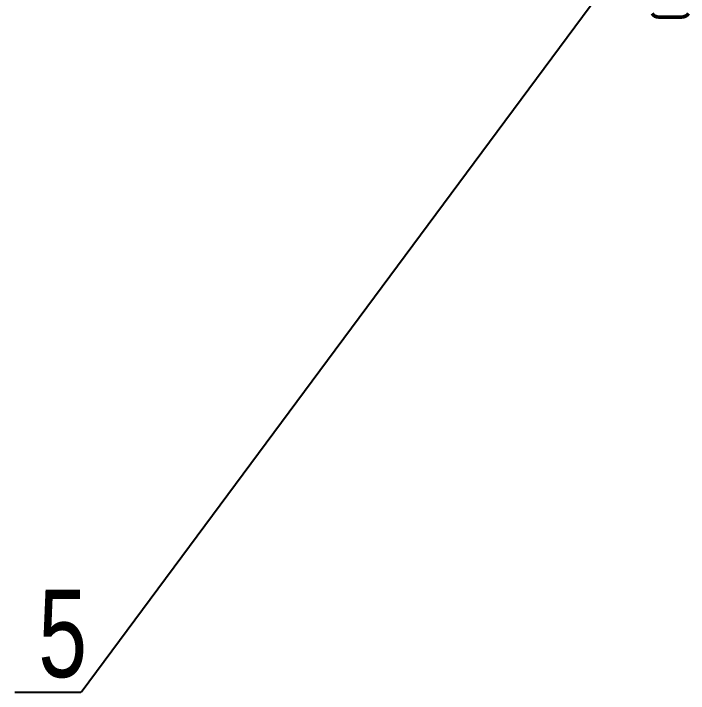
# Model space of a CAD drawing. Header units: millimetres. Extents: x 263 to 2983, y 441 to 2500.
# Drawn here: x 1473.9 to 1635.8, y 2112.7 to 2275.9 of the extents above; entities that cross this region are included whole.
import ezdxf

# ---------------------------------------------------------------- set-up
doc = ezdxf.new("R2010")
doc.units = ezdxf.units.MM
doc.header["$LTSCALE"] = 0.5
doc.layers.add('BOL', color=7, linetype='Continuous', lineweight=50)
doc.layers.add('SYM', color=30, linetype='Continuous')
doc.layers.add('TXT', color=114, linetype='Continuous')
doc.styles.add('DIM', font='simplex.shx')
doc.styles.add('SLDTEXTSTYLE0', font='TXT', dxfattribs={"width": 0.75})
doc.dimstyles.new('ISO', dxfattribs={"dimscale": 0, "dimtxt": 2.5, "dimasz": 2.5, "dimexe": 1.25, "dimexo": 0, "dimgap": 1, "dimtad": 1, "dimtoh": 1, "dimtxsty": 'DIM', "dimcen": 2.5, "dimadec": 0, "dimazin": 0, "dimtfac": 1, "dimtmove": 0, "dimatfit": 3, "dimfxl": 1, "dimtolj": 1, "dimarcsym": 0})

msp = doc.modelspace()

# ---------------------------------------------------------------- linework, layer by layer
at = {"layer": 'BOL'}
for p, q in [((1630.72, 2275.04), (1628.7, 2275.04)), ((1634.09, 2275.04), (1630.72, 2275.04)), ((1634.18, 2275.04), (1634.09, 2275.04))]:
    msp.add_line(p, q, dxfattribs=at)
for centre, start, end in [((1628.7, 2277.04), 215.6925, 270), ((1634.18, 2277.04), 270, 324.3075)]:
    msp.add_arc(centre, 2, start, end, dxfattribs=at)
at = {"layer": 'SYM', "const_width": 0.5}
msp.add_lwpolyline([(1474.14, 2112.98), (1490.09, 2112.98)], dxfattribs=at)

# ---------------------------------------------------------------- texts
at = {"layer": 'TXT', "insert": (1479.81, 2137.63), "char_height": 21, "attachment_point": 1, "style": 'SLDTEXTSTYLE0'}
msp.add_mtext('5', dxfattribs=at)

# ---------------------------------------------------------------- leaders
at = {"layer": 'SYM'}
msp.add_leader([(1631.53, 2303.68), (1490.09, 2112.98)], dimstyle='ISO', override={"dimscale": 1, "dimtad": 0}, dxfattribs=at)

doc.saveas('drawing.dxf')
